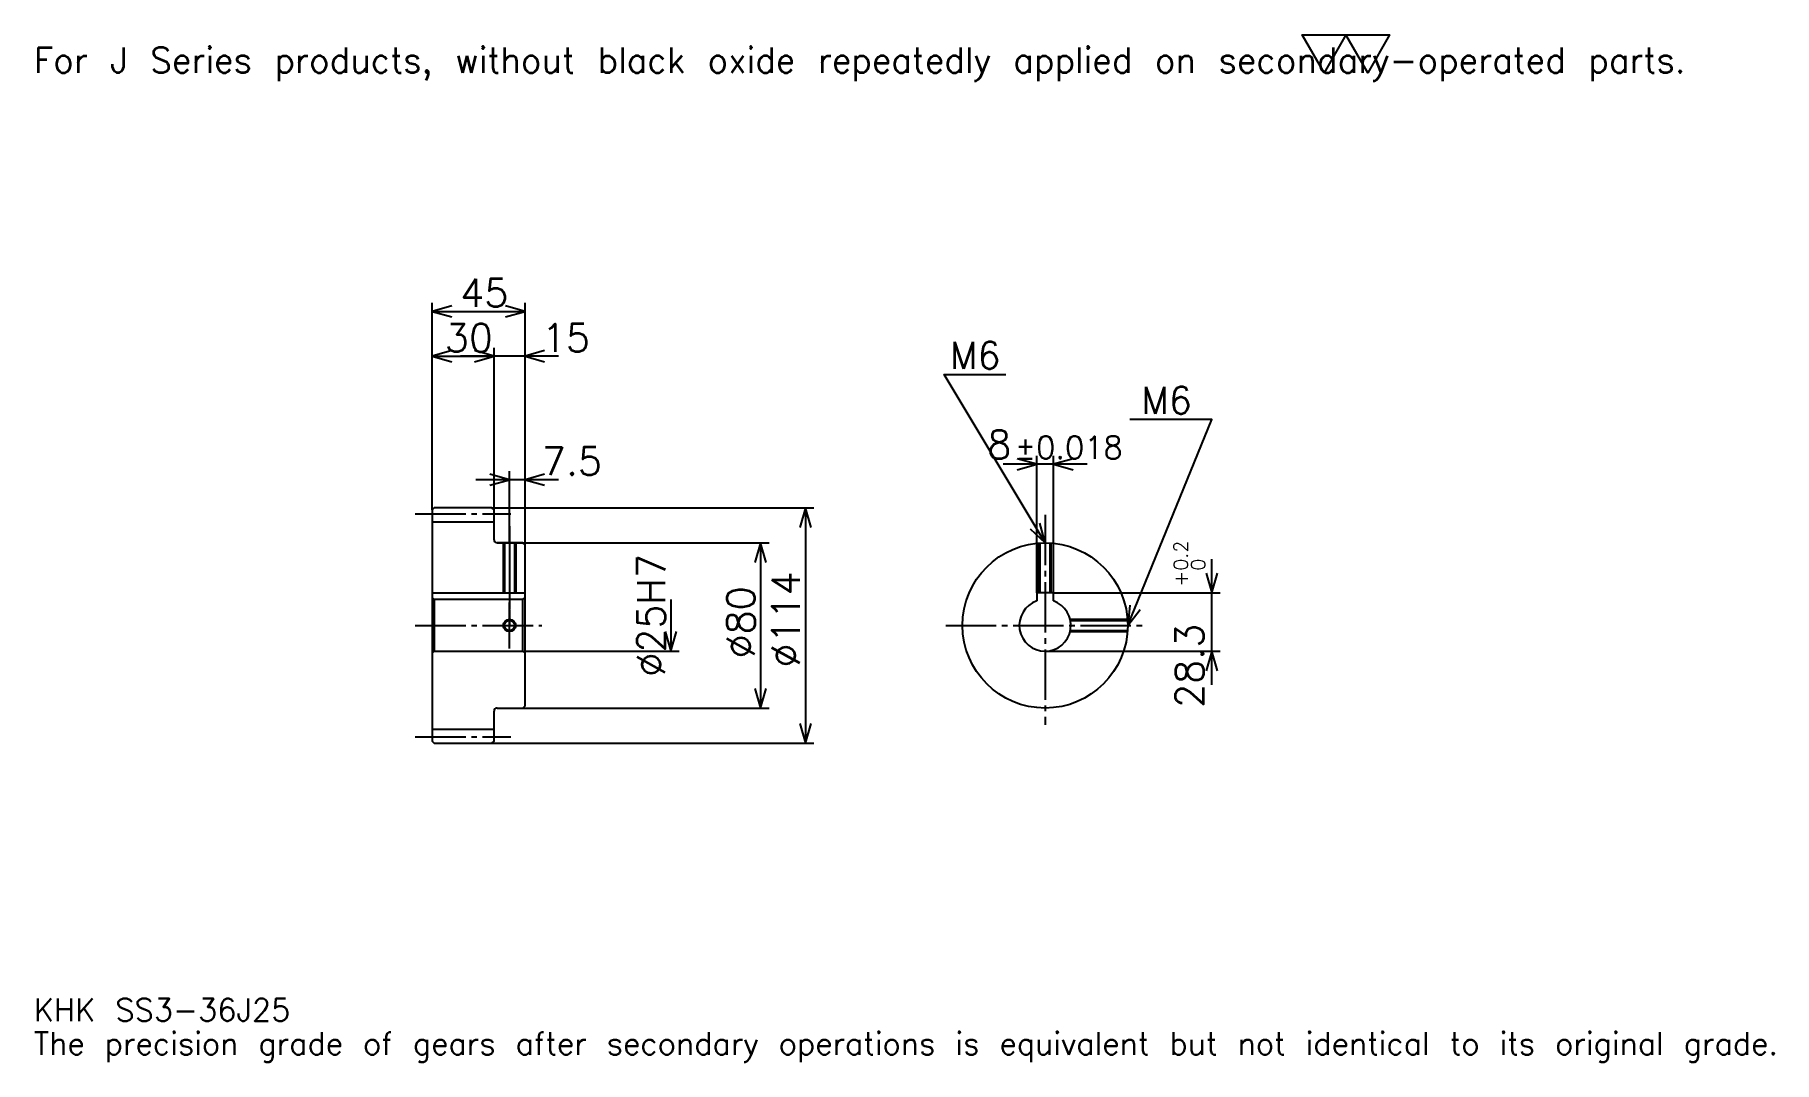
# Model space of a CAD drawing. Extents: x 28 to 870, y 10 to 508.
import ezdxf

# ---------------------------------------------------------------- set-up
doc = ezdxf.new("R2010")
doc.units = 0
doc.linetypes.add('DASHDOT', pattern=[32.608695, 24.456522, -2.717391, 2.717391, -2.717391])
doc.layers.get('0').update_dxf_attribs({"linetype": 'CONTINUOUS'})
doc.layers.add('DASHDOT', color=6, linetype='DASHDOT')
doc.styles.add('KANJI', font='TXT', dxfattribs={"bigfont": 'BIGFONT'})

msp = doc.modelspace()

# ---------------------------------------------------------------- linework, layer by layer
at = {"color": 5}
for p, q in [((220.108688, 278.467407), (220.108688, 377.652161)), ((220.108688, 373.576111), (265.108704, 373.576111)), ((265.108704, 278.467407), (265.108704, 377.652161)), ((250.108688, 278.467407), (250.108688, 355.913025)), ((220.108688, 351.836975), (250.108688, 351.836975)), ((281.413025, 351.836975), (233.804337, 351.836975)), ((513.065186, 237.267395), (513.065186, 303.586975)), ((521.065186, 237.267395), (521.065186, 303.586975)), ((257.608704, 278.467407), (257.608704, 296.130432)), ((537.369568, 299.510864), (496.760864, 299.510864)), ((281.413025, 292.054352), (241.304337, 292.054352)), ((220.108688, 277.467407), (220.108688, 278.467407)), ((249.108688, 278.467407), (265.108704, 278.467407)), ((250.108688, 277.467407), (250.108688, 278.467407)), ((257.608704, 261.467407), (257.608704, 278.467407)), ((257.608704, 261.467407), (257.608704, 278.467407)), ((265.108704, 278.467407), (405.054321, 278.467407)), ((265.108704, 260.467407), (265.108704, 278.467407)), ((400.978271, 278.467407), (400.978271, 164.467392)), ((251.608688, 261.467407), (265.108704, 261.467407)), ((265.108704, 261.467407), (383.315186, 261.467407)), ((379.239136, 261.467407), (379.239136, 181.467392)), ((597.82605, 192.66304), (597.82605, 253.571747)), ((521.065186, 237.267395), (601.902161, 237.267395)), ((335.760864, 233.967392), (335.760864, 208.967392)), ((265.108704, 208.967392), (339.836945, 208.967392)), ((517.065186, 208.967392), (601.902161, 208.967392)), ((251.608688, 181.467392), (265.108704, 181.467392)), ((265.108704, 181.467392), (383.315186, 181.467392)), ((249.108688, 164.467392), (265.108704, 164.467392)), ((265.108704, 164.467392), (405.054321, 164.467392))]:
    msp.add_line(p, q, dxfattribs=at)
at = {"color": 4}
for p, q in [((220.108688, 271.717407), (250.108688, 271.717407)), ((220.108688, 237.267395), (265.108704, 237.267395)), ((221.108688, 233.967392), (221.108688, 208.967392)), ((264.108704, 233.967392), (265.108704, 234.967392)), ((264.108704, 208.967392), (265.108704, 207.967392)), ((220.108688, 171.217392), (250.108688, 171.217392))]:
    msp.add_line(p, q, dxfattribs=at)
at = {"color": 7}
msp.add_lwpolyline([(652.173889, 489.130432), (641.57605, 507.5), (683.967346, 507.5), (673.369568, 489.130432), (662.771729, 507.5), (652.173889, 489.130432)], dxfattribs=at)
at = {"color": 5}
for points in [[(229.619553, 376.293488), (220.108688, 373.576111), (229.619553, 370.858704)], [(255.597809, 370.858704), (265.108704, 373.576111), (255.597809, 376.293488)], [(229.619553, 354.554352), (220.108688, 351.836975), (229.619553, 349.119568)], [(240.597824, 349.119568), (250.108688, 351.836975), (240.597824, 354.554352)], [(240.597824, 349.119568), (250.108688, 351.836975), (240.597824, 354.554352)], [(274.619568, 354.554352), (265.108704, 351.836975), (274.619568, 349.119568)], [(517.065186, 261.467407), (468.152161, 342.989136), (498.043457, 342.989136)], [(557.065186, 221.467392), (597.82605, 321.25), (558.152161, 321.25)], [(503.554321, 296.793488), (513.065186, 299.510864), (503.554321, 302.228271)], [(530.57605, 302.228271), (521.065186, 299.510864), (530.57605, 296.793488)], [(248.097824, 289.336975), (257.608704, 292.054352), (248.097824, 294.771729)], [(274.619568, 294.771729), (265.108704, 292.054352), (274.619568, 289.336975)], [(403.695648, 268.956512), (400.978271, 278.467407), (398.260864, 268.956512)], [(509.841736, 268.224792), (517.065186, 261.467407), (514.502014, 271.020996)], [(381.956512, 251.956528), (379.239136, 261.467407), (376.521729, 251.956528)], [(595.108704, 246.778259), (597.82605, 237.267395), (600.543457, 246.778259)], [(558.14624, 231.299591), (557.065186, 221.467392), (563.177429, 229.24437)], [(333.043457, 218.478256), (335.760864, 208.967392), (338.478271, 218.478256)], [(600.543457, 199.456528), (597.82605, 208.967392), (595.108704, 199.456528)], [(376.521729, 190.978256), (379.239136, 181.467392), (381.956512, 190.978256)], [(398.260864, 173.978271), (400.978271, 164.467392), (403.695648, 173.978271)]]:
    msp.add_lwpolyline(points, dxfattribs=at)
at = {"color": 4}
for points in [[(250.108688, 262.967407), (250.108688, 277.467407), (249.108688, 278.467407), (221.108688, 278.467407), (220.108688, 277.467407), (220.108688, 207.967392)], [(251.608688, 181.467392), (264.108704, 181.467392), (265.108704, 182.467392), (265.108704, 260.467407), (264.108704, 261.467407), (251.608688, 261.467407)], [(254.608688, 261.467407), (254.608688, 237.267395)], [(255.148682, 261.467407), (255.148682, 237.267395)], [(260.068695, 261.467407), (260.068695, 237.267395)], [(260.608704, 261.467407), (260.608704, 237.267395)], [(514.065186, 237.267395), (514.065186, 261.354736)], [(514.605225, 237.267395), (514.605225, 261.391663)], [(519.525208, 237.267395), (519.525208, 261.391663)], [(520.065186, 237.267395), (520.065186, 261.354736)], [(521.065186, 233.310104), (521.065186, 237.267395), (513.065186, 237.267395), (513.065186, 233.310104)], [(220.108688, 207.967392), (221.108688, 208.967392), (264.108704, 208.967392), (264.108704, 233.967392), (221.108688, 233.967392), (220.108688, 234.967392)], [(529.19989, 224.467392), (556.952515, 224.467392)], [(529.32074, 223.927399), (556.989502, 223.927399)], [(529.19989, 218.467392), (556.952515, 218.467392)], [(529.32074, 219.007385), (556.989502, 219.007385)], [(220.108688, 207.967392), (220.108688, 165.467392), (221.108688, 164.467392), (249.108688, 164.467392), (250.108688, 165.467392), (250.108688, 179.967392)]]:
    msp.add_lwpolyline(points, dxfattribs=at)
for centre, radius in [((517.065186, 221.467392), 40), ((257.608704, 221.467392), 2.46)]:
    msp.add_circle(centre, radius, dxfattribs=at)
at = {"color": 7}
msp.add_circle((257.608704, 221.467392), 3, dxfattribs=at)
at = {"color": 4}
for centre, radius, start, end in [((251.608688, 262.967407), 1.5, 180, 270), ((517.065186, 221.467392), 12.5, 108.662925185, 71.337074815), ((251.608688, 179.967392), 1.5, 90, 180)]:
    msp.add_arc(centre, radius, start, end, dxfattribs=at)
at = {"layer": 'DASHDOT', "color": 7}
for p, q in [((211.956512, 275.467407), (258.260864, 275.467407)), ((517.065186, 275.054352), (517.065186, 173.315216)), ((257.608704, 261.467407), (257.608704, 221.467392)), ((211.956512, 221.467392), (273.260864, 221.467392)), ((468.913025, 221.467392), (565.217407, 221.467392)), ((211.956512, 167.467392), (258.260864, 167.467392))]:
    msp.add_line(p, q, dxfattribs=at)
for points in [[(257.608704, 269.619568), (257.608704, 229.115219)], [(257.608704, 210.315216), (257.608704, 232.619568)], [(246.456512, 221.467392), (268.760864, 221.467392)]]:
    msp.add_lwpolyline(points, dxfattribs=at)

# ---------------------------------------------------------------- texts
at = {"color": 7, "style": 'KANJI'}
for s, height, p in [('For J Series products, without black oxide repeatedly applied on secondary-operated parts.', 12.228261, (27.173914, 489.130432)), ('45', 13.586957, (233.777161, 375.75)), ('30', 13.586957, (226.277161, 354.010864)), ('15', 13.586957, (273.260864, 354.010864)), ('M6', 13.043479, (470.869568, 345.706512)), ('M6', 13.043479, (563.586975, 323.967407)), ('8', 13.586957, (489.019043, 302.228271)), ('%%p0.018', 10.869565, (502.468445, 302.228271)), ('7.5', 13.586957, (273.260864, 294.228271)), ('KHK SS3-36J25', 10.869565, (27.173914, 29.891304)), ('The precision grade of gears after secondary operations is equivalent but not identical to its original grade.', 10.869565, (27.173914, 13.586957))]:
    msp.add_text(s, height=height, dxfattribs=at).set_placement(p)
for s, height, p in [('0.2', 6.793478, (586.141296, 247.964539)), ('%%c25H7', 13.586957, (333.043457, 196.671204)), ('0', 6.793478, (594.565186, 247.964539)), ('%%c114', 13.586957, (398.260864, 201.08696)), ('+', 6.793478, (586.141296, 240.355835)), ('%%c80', 13.586957, (376.521729, 205.502716)), ('28.3', 13.586957, (593.75, 181.546112))]:
    msp.add_text(s, height=height, rotation=90, dxfattribs=at).set_placement(p)

doc.saveas('drawing.dxf')
